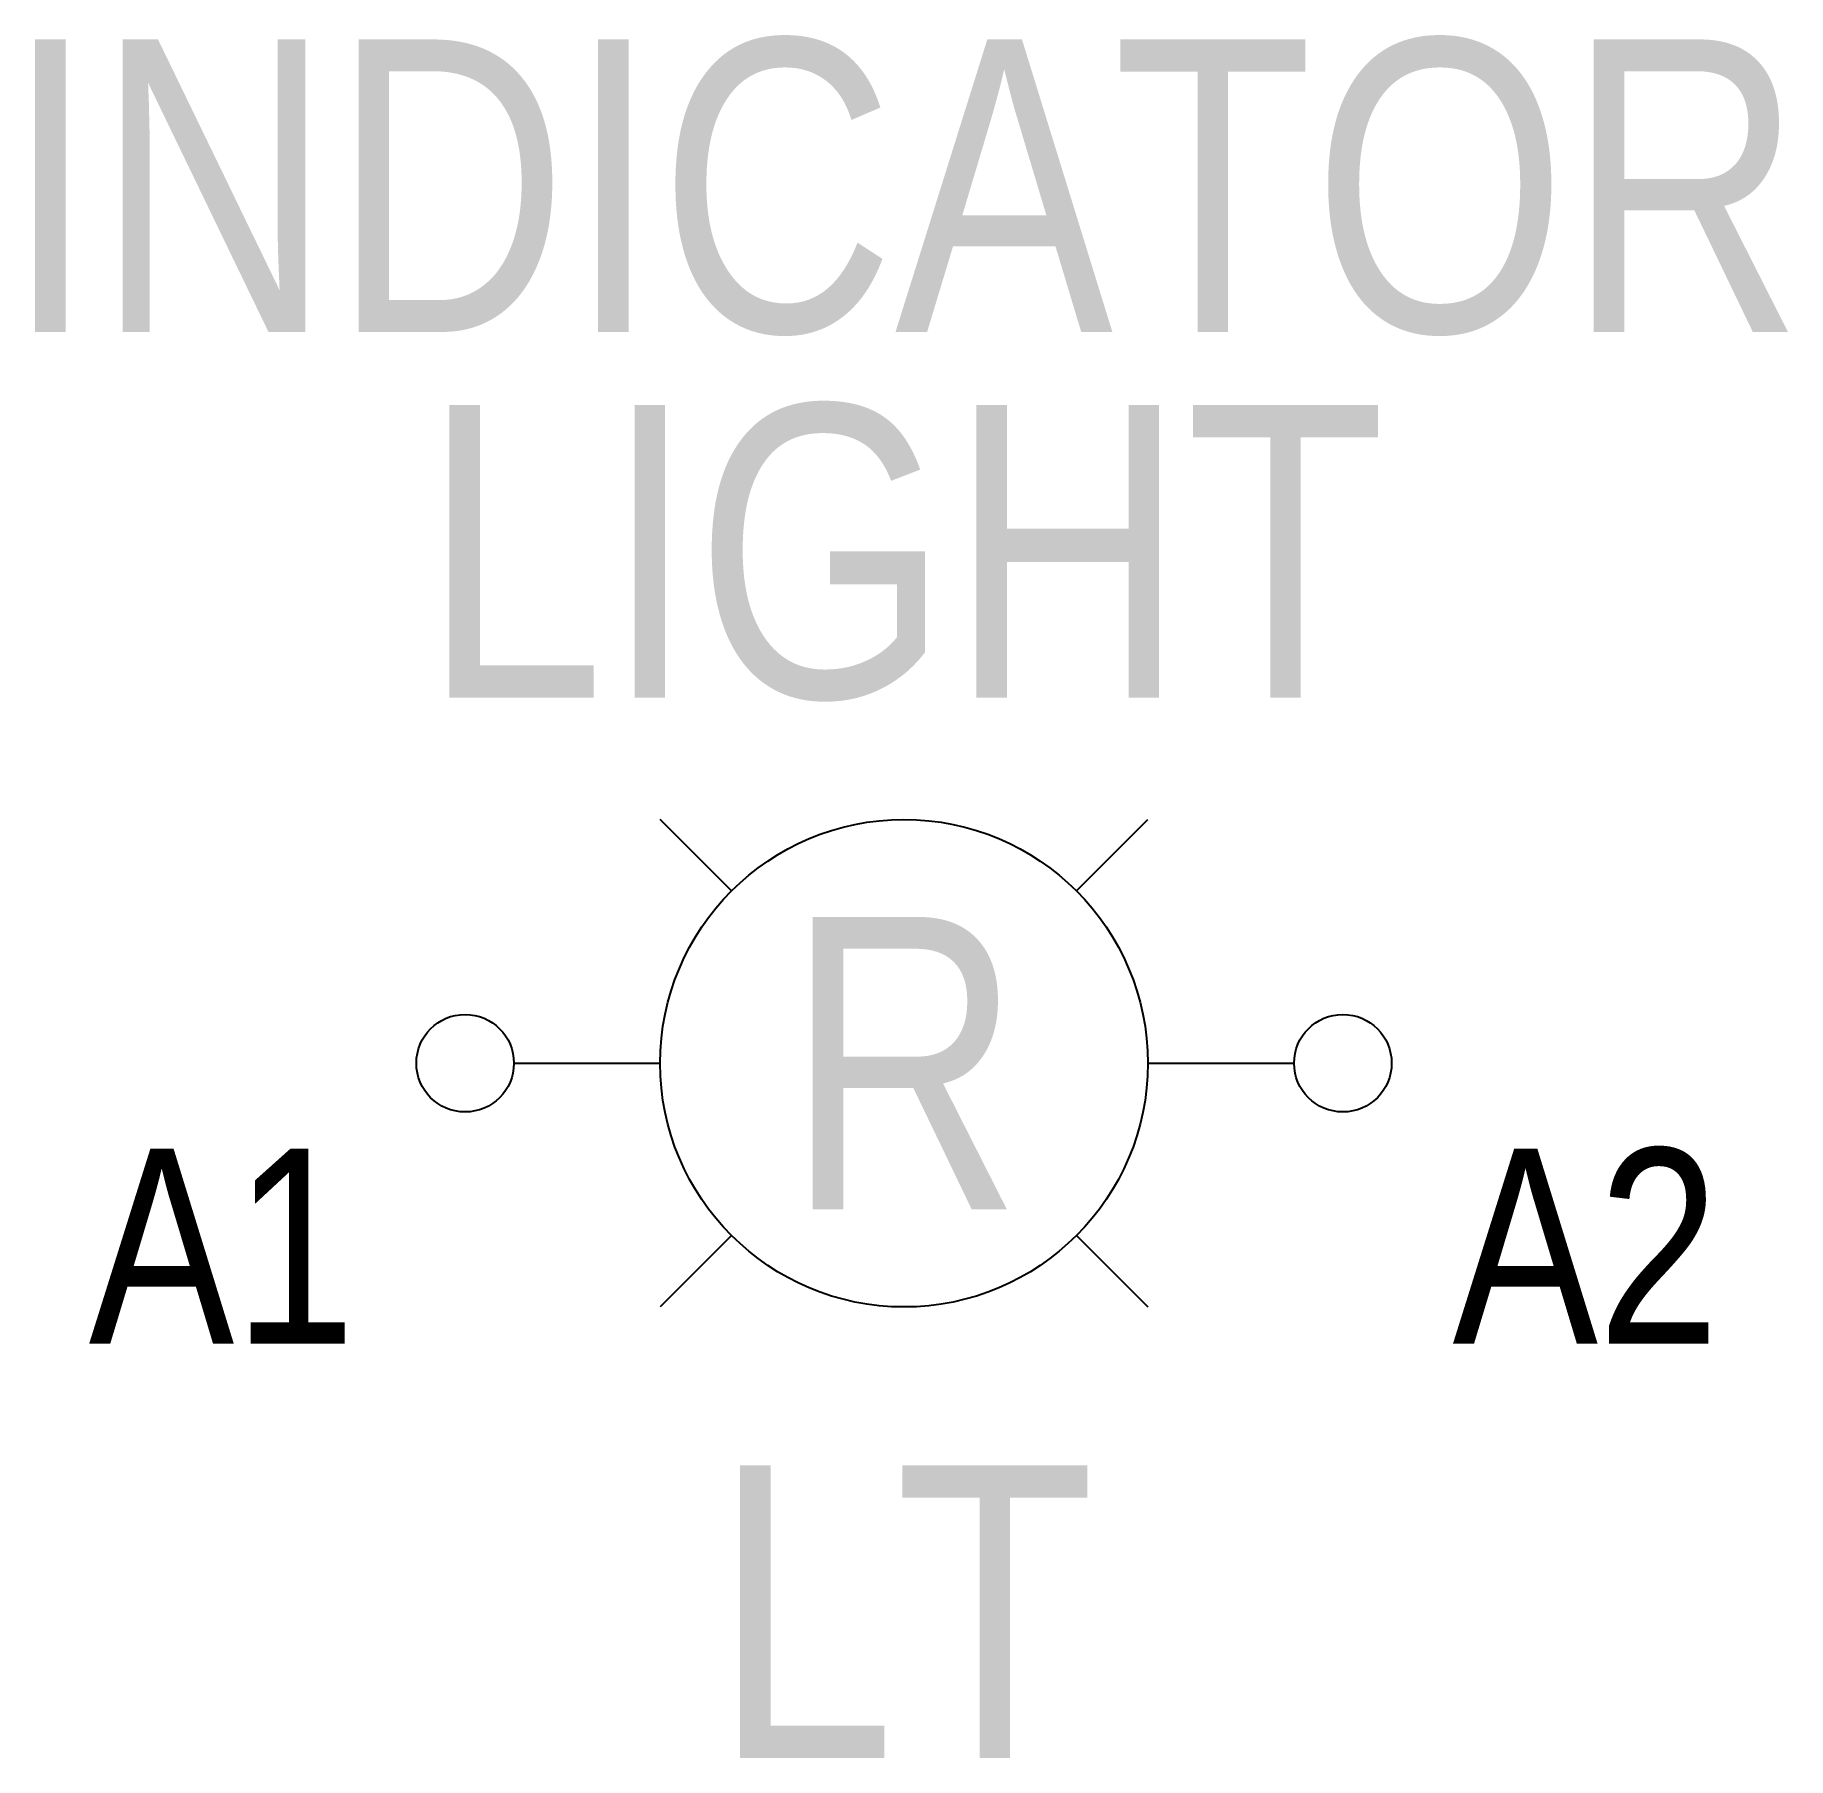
# Model space of a CAD drawing. Header units: inches. Extents: x -1.78 to 1.81, y -1.43 to 2.11.
import ezdxf
from ezdxf.enums import TextEntityAlignment as Align

# ---------------------------------------------------------------- set-up
doc = ezdxf.new("R2010")
doc.units = ezdxf.units.IN
doc.header["$MEASUREMENT"] = 0
doc.linetypes.add('HIDDEN2', pattern=[0.1875, 0.125, -0.0625])
for name, color, linetype in [('DESCCHILD', 20, 'Continuous'), ('FIELD', 7, 'HIDDEN2'), ('SYMB', 4, 'Continuous'), ('TAGS', 51, 'Continuous'), ('TEXT', 3, 'Continuous')]:
    doc.layers.add(name, color=color, linetype=linetype)
doc.styles.add('ARIEL', font='arial.ttf', dxfattribs={"width": 0.8, "height": 0.2})

# ---------------------------------------------------------------- blocks, each defined once
blk = doc.blocks.new('Indicator Light')
at = {"layer": 'SYMB'}
for p, q in [((-0.2, 0), (-0.125, 0)), ((0.125, 0), (0.2, 0))]:
    blk.add_line(p, q, dxfattribs=at)
for points in [[(-0.088388, 0.088388), (-0.125, 0.125)], [(0.088388, 0.088388), (0.125, 0.125)], [(-0.088388, -0.088388), (-0.125, -0.125)], [(0.088388, -0.088388), (0.125, -0.125)]]:
    blk.add_lwpolyline(points, dxfattribs=at)
for centre, radius in [((0, 0), 0.125), ((-0.225, 0), 0.025), ((0.225, 0), 0.025)]:
    blk.add_circle(centre, radius, dxfattribs=at)
at = {"layer": 'DESCCHILD', "style": 'ARIEL', "width": 0.8}
for tag, p in [('DESC1', (0, 0.375)), ('DESC2', (0, 0.1875))]:
    blk.add_attdef(tag, text='', height=0.15, dxfattribs=at).set_placement(p, align=Align.CENTER)
at = {"layer": 'TAGS', "style": 'ARIEL', "width": 0.8}
blk.add_attdef('TAG', text='', height=0.15, dxfattribs=at).set_placement((0, -0.28125), align=Align.MIDDLE_CENTER)
at = {"layer": 'TEXT', "style": 'ARIEL', "width": 0.8}
blk.add_attdef('COLOR', text='', height=0.15, dxfattribs=at).set_placement((0, 0), align=Align.MIDDLE_CENTER)
blk.add_attdef('TERM01', text='', height=0.1, dxfattribs=at).set_placement((-0.28125, -0.09375), align=Align.MIDDLE_RIGHT)
blk.add_attdef('TERM02', text='', height=0.1, dxfattribs=at).set_placement((0.28125, -0.09375), align=Align.MIDDLE_LEFT)

msp = doc.modelspace()

# ---------------------------------------------------------------- block references
at = {"layer": 'FIELD', "xscale": 4, "yscale": 4, "zscale": 4}
msp.add_blockref('Indicator Light', (0, 0), dxfattribs=at).add_auto_attribs({'TAG': 'LT', 'DESC1': 'INDICATOR', 'DESC2': 'LIGHT', 'COLOR': 'R', 'TERM01': 'A1', 'TERM02': 'A2'})

doc.saveas('drawing.dxf')
